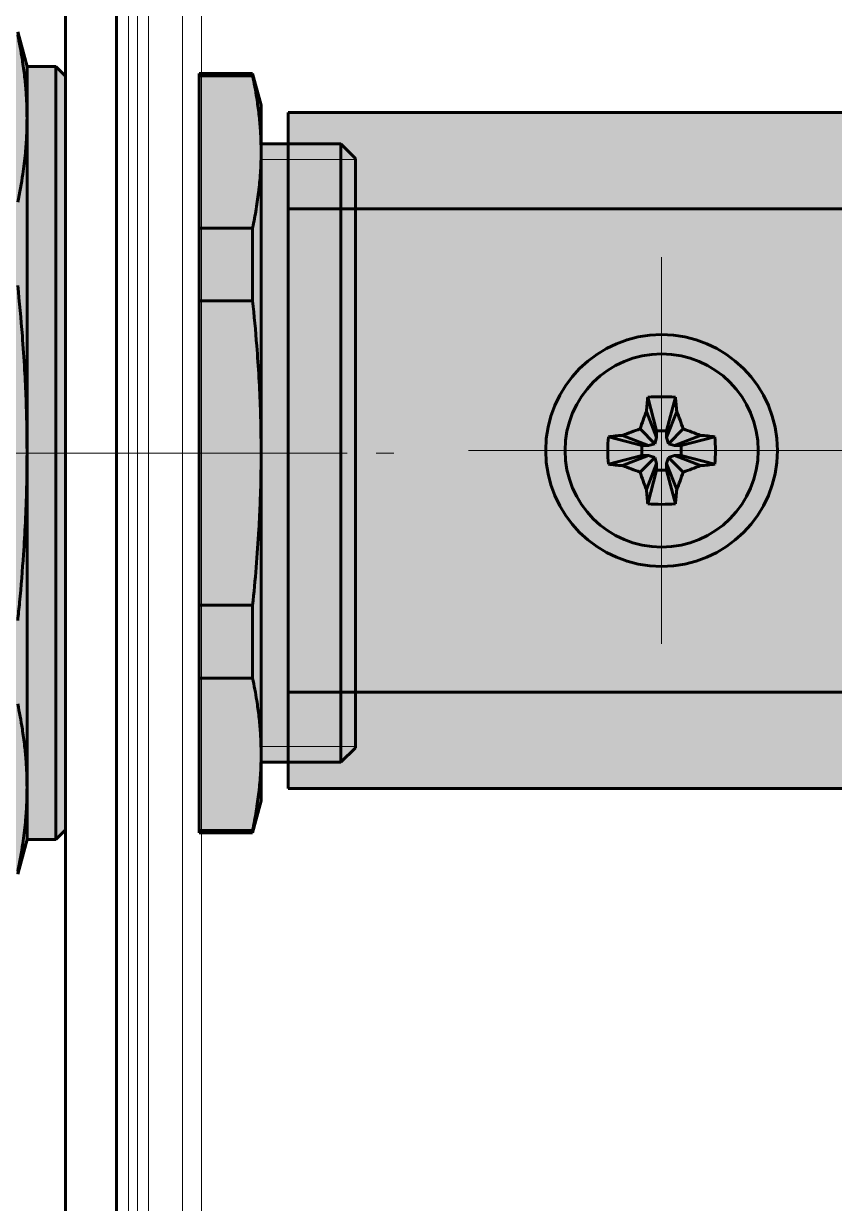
# Model space of a CAD drawing. Header units: millimetres. Extents: x -102 to 318, y -87 to 210.
# Drawn here: x 237.45 to 247.94, y 55.72 to 70.98 of the extents above; entities that cross this region are included whole.
import ezdxf

# ---------------------------------------------------------------- set-up
doc = ezdxf.new("R2010")
doc.units = ezdxf.units.MM
for name, pattern in [('K5LT_AXLED', [26.227272, 21.727272, -1.5, 1.5, -1.5]), ('K5LT_BASIC', [0]), ('K5LT_THIN', [0])]:
    doc.linetypes.add(name, pattern=pattern)
doc.layers.add('Системный слой', color=7, linetype='Continuous')

# ---------------------------------------------------------------- blocks, each defined once
blk = doc.blocks.new('VA.121209_withoutcapside')
at = {"layer": 'Системный слой', "color": 150, "linetype": 'K5LT_BASIC', "lineweight": 60, "true_color": 0x0080ff}
for p, q in [((-61.524, -51), (-61.524, 51)), ((-58.884, -39.95), (-58.884, 39.95))]:
    blk.add_line(p, q, dxfattribs=at)
at = {"layer": 'Системный слой', "color": 7, "linetype": 'K5LT_THIN', "lineweight": 18}
for p, q in [((-58.838, 39.95), (-58.838, -39.95)), ((-58.265, 39.95), (-58.265, -39.95)), ((-57.803, 39.95), (-57.803, -39.95)), ((-57.23, 39.95), (-57.23, -39.95)), ((-55.481, 39.95), (-55.481, -39.95)), ((-54.482, 39.458), (-54.482, -39.458))]:
    blk.add_line(p, q, dxfattribs=at)
blk = doc.blocks.new('DIN_VA.121209')
at = {"layer": 'Системный слой', "true_color": 0xffffff}
h = blk.add_hatch(color=7, dxfattribs=at)
h.paths.add_polyline_path([(50, 17.5), (-50, 17.5), (-50, 12.5), (50, 12.5)])
h.paths.add_polyline_path([(50, 12.5), (-50, 12.5), (-50, -12.5), (50, -12.5)])
h.paths.add_polyline_path([(50, -12.5), (-50, -12.5), (-50, -17.5), (50, -17.5)])
h = blk.add_hatch(color=7, dxfattribs=at)
h.paths.add_polyline_path([(-31.453, 2.017), (-31.38, 2.758), (-29.956, 2.758), (-29.884, 2.017), (-29.553, 1.115), (-28.651, 0.784), (-27.91, 0.712), (-27.91, -0.712), (-28.651, -0.784), (-29.553, -1.115), (-29.884, -2.017), (-29.956, -2.758), (-31.38, -2.758), (-31.453, -2.017), (-31.783, -1.115), (-32.685, -0.784), (-33.426, -0.712), (-33.455, 0), (-33.426, 0.712), (-32.685, 0.784), (-31.783, 1.115)])
h.paths.add_polyline_path([(-30.668, -6), (-27.698, -5.213), (-25.507, -3.06), (-24.669, -0.104), (-25.404, 2.88), (-27.52, 5.108), (-30.461, 5.996), (-33.456, 5.313), (-35.721, 3.236), (-36.66, 0.311), (-36.028, -2.696), (-33.991, -4.996), (-31.082, -5.986)])
h.paths.add_polyline_path([(-31.022, 0.354), (-31.343, 0.263), (-31.685, 0.263), (-31.685, -0.263), (-31.343, -0.263), (-31.022, -0.354), (-30.931, -0.675), (-30.931, -1.017), (-30.406, -1.017), (-30.406, -0.675), (-30.315, -0.354), (-29.993, -0.263), (-29.651, -0.263), (-29.651, 0.263), (-29.993, 0.263), (-30.315, 0.354), (-30.406, 0.675), (-30.406, 1.017), (-30.931, 1.017), (-30.931, 0.675)])
h.paths.add_polyline_path([(-30.931, 0.675), (-31.453, 2.017), (-31.783, 1.115), (-31.022, 0.354)])
h.paths.add_polyline_path([(-30.931, 1.017), (-31.38, 2.758), (-31.453, 2.017), (-30.931, 0.675)])
h.paths.add_polyline_path([(-31.38, 2.758), (-30.931, 1.017), (-30.406, 1.017), (-29.956, 2.758)])
h.paths.add_polyline_path([(-29.956, 2.758), (-30.406, 1.017), (-30.406, 0.675), (-29.884, 2.017)])
h.paths.add_polyline_path([(-29.884, 2.017), (-30.406, 0.675), (-30.315, 0.354), (-29.553, 1.115)])
h.paths.add_polyline_path([(-29.993, 0.263), (-28.651, 0.784), (-29.553, 1.115), (-30.315, 0.354)])
h.paths.add_polyline_path([(-28.651, 0.784), (-29.993, 0.263), (-29.651, 0.263), (-27.91, 0.712)])
h.paths.add_polyline_path([(-27.91, 0.712), (-29.651, 0.263), (-29.651, -0.263), (-27.91, -0.712)])
h.paths.add_polyline_path([(-27.91, -0.712), (-29.651, -0.263), (-29.993, -0.263), (-28.651, -0.784)])
h.paths.add_polyline_path([(-28.651, -0.784), (-29.993, -0.263), (-30.315, -0.354), (-29.553, -1.115)])
h.paths.add_polyline_path([(-29.553, -1.115), (-30.315, -0.354), (-30.406, -0.675), (-29.884, -2.017)])
h.paths.add_polyline_path([(-29.884, -2.017), (-30.406, -0.675), (-30.406, -1.017), (-29.956, -2.758)])
h.paths.add_polyline_path([(-29.956, -2.758), (-30.406, -1.017), (-30.931, -1.017), (-31.38, -2.758)])
h.paths.add_polyline_path([(-30.931, -0.675), (-31.453, -2.017), (-31.38, -2.758), (-30.931, -1.017)])
h.paths.add_polyline_path([(-31.783, -1.115), (-31.453, -2.017), (-30.931, -0.675), (-31.022, -0.354)])
h.paths.add_polyline_path([(-31.783, -1.115), (-31.022, -0.354), (-31.343, -0.263), (-32.685, -0.784)])
h.paths.add_polyline_path([(-32.685, -0.784), (-31.343, -0.263), (-31.685, -0.263), (-33.426, -0.712)])
h.paths.add_polyline_path([(-33.426, -0.712), (-31.685, -0.263), (-31.685, 0.263), (-33.426, 0.712), (-33.455, 0)])
h.paths.add_polyline_path([(-33.426, 0.712), (-31.685, 0.263), (-31.343, 0.263), (-32.685, 0.784)])
h.paths.add_polyline_path([(-32.685, 0.784), (-31.343, 0.263), (-31.022, 0.354), (-31.783, 1.115)])
at = {"layer": 'Системный слой', "color": 150, "linetype": 'K5LT_BASIC', "lineweight": 60, "true_color": 0x0080ff}
for p, q in [((-50, 17.5), (-50, -17.5)), ((50, 17.5), (-50, 17.5)), ((50, 12.5), (-50, 12.5)), ((-31.38, 2.758), (-30.931, 1.017)), ((-29.956, 2.758), (-30.406, 1.017)), ((-31.453, 2.017), (-30.931, 0.675)), ((-29.884, 2.017), (-30.406, 0.675)), ((-33.426, 0.712), (-31.685, 0.263)), ((-32.685, 0.784), (-31.343, 0.263)), ((-31.783, 1.115), (-31.022, 0.354)), ((-30.931, 0.675), (-31.022, 0.354)), ((-30.406, 1.017), (-30.931, 1.017)), ((-30.931, 1.017), (-30.931, 0.675)), ((-30.406, 0.675), (-30.406, 1.017)), ((-30.315, 0.354), (-30.406, 0.675)), ((-29.553, 1.115), (-30.315, 0.354)), ((-28.651, 0.784), (-29.993, 0.263)), ((-27.91, 0.712), (-29.651, 0.263)), ((-31.685, 0.263), (-31.685, -0.263)), ((-31.343, 0.263), (-31.685, 0.263)), ((-31.022, 0.354), (-31.343, 0.263)), ((-29.993, 0.263), (-30.315, 0.354)), ((-29.651, 0.263), (-29.993, 0.263)), ((-29.651, -0.263), (-29.651, 0.263)), ((-33.426, -0.712), (-31.685, -0.263)), ((-32.685, -0.784), (-31.343, -0.263)), ((-31.783, -1.115), (-31.022, -0.354)), ((-31.685, -0.263), (-31.343, -0.263)), ((-31.343, -0.263), (-31.022, -0.354)), ((-31.022, -0.354), (-30.931, -0.675)), ((-30.406, -0.675), (-30.315, -0.354)), ((-30.315, -0.354), (-29.993, -0.263)), ((-29.553, -1.115), (-30.315, -0.354)), ((-29.993, -0.263), (-29.651, -0.263)), ((-28.651, -0.784), (-29.993, -0.263)), ((-27.91, -0.712), (-29.651, -0.263)), ((-31.453, -2.017), (-30.931, -0.675)), ((-31.38, -2.758), (-30.931, -1.017)), ((-30.931, -0.675), (-30.931, -1.017)), ((-30.931, -1.017), (-30.406, -1.017)), ((-30.406, -1.017), (-30.406, -0.675)), ((-29.884, -2.017), (-30.406, -0.675)), ((-29.956, -2.758), (-30.406, -1.017)), ((50, -12.5), (-50, -12.5)), ((50, -17.5), (-50, -17.5))]:
    blk.add_line(p, q, dxfattribs=at)
at = {"layer": 'Системный слой', "color": 30, "linetype": 'K5LT_AXLED', "lineweight": 18, "true_color": 0xff8000}
for q in [(-30.668, 10), (-40.668, 0), (-20.668, 0), (-30.668, -10)]:
    blk.add_line((-30.668, 0), q, dxfattribs=at)
at = {"layer": 'Системный слой', "color": 150, "linetype": 'K5LT_BASIC', "lineweight": 60, "true_color": 0x0080ff}
for radius in [6, 5]:
    blk.add_circle((-30.668, 0), radius, dxfattribs=at)
for centre, major_axis, ratio, start_param, end_param in [((-30.534, 0), (0, -5.237), 0.190027, 4.157813, 4.31707), ((-30.668, -0.345), (-5.221, 0), 0.599811, 4.575584, 4.849194), ((-30.802, 0), (0, 5.237), 0.190027, -1.175477, -1.01622), ((-30.467, -0.057), (-1.427, -5.036), 0.306406, 4.376237, 4.564959), ((-30.87, -0.057), (-1.427, 5.036), 0.306406, -1.423366, -1.234644), ((-30.323, 0), (0, -5.221), 0.599811, 4.575584, 4.712389), ((-30.668, -0.134), (-5.237, 0), 0.190027, -1.175477, -1.01622), ((-30.611, -0.202), (-5.036, -1.427), 0.306406, -1.423366, -1.234644), ((-30.725, -0.202), (-5.036, 1.427), 0.306406, 4.376237, 4.564959), ((-30.668, -0.134), (-5.237, 0), 0.190027, 4.157813, 4.31707), ((-31.013, 0), (0, 5.221), 0.599811, 4.575584, 4.849194), ((-30.323, 0), (0, -5.221), 0.599811, 4.712389, 4.849194), ((-30.668, 0.134), (5.237, 0), 0.190027, 4.157813, 4.31707), ((-30.611, 0.202), (5.036, -1.427), 0.306406, 4.376237, 4.564959), ((-30.467, 0.057), (1.427, -5.036), 0.306406, -1.423366, -1.234644), ((-30.87, 0.057), (1.427, 5.036), 0.306406, 4.376237, 4.564959), ((-30.725, 0.202), (5.036, 1.427), 0.306406, -1.423366, -1.234644), ((-30.668, 0.134), (5.237, 0), 0.190027, -1.175477, -1.01622), ((-30.534, 0), (0, -5.237), 0.190027, -1.175477, -1.01622), ((-30.802, 0), (0, 5.237), 0.190027, 4.157813, 4.31707), ((-30.668, 0.345), (5.221, 0), 0.599811, 4.575584, 4.849194)]:
    blk.add_ellipse(centre, major_axis=major_axis, ratio=ratio, start_param=start_param, end_param=end_param, dxfattribs=at)
blk = doc.blocks.new('VZ-B32_withcap')
at = {"true_color": 0xffffff}
for points in [[(19.65, 9.678), (18, 10.12), (16, 10.12), (16, 14.25), (15.25, 15), (-15.25, 15), (-16, 14.25), (-16, 10.115), (-18, 10.12), (-19.65, 9.678), (-19.65, 6.92), (19.65, 6.92)], [(20, -20), (20, -8), (21.8, -7.518), (21.8, -2.482), (20, -2), (20, -0.5), (19.5, 0), (-19.5, 0), (-20, -0.5), (-20, -2), (-21.8, -2.482), (-21.8, -7.518), (-20, -8), (-20, -20), (-18.5, -20), (-18.5, -27.925), (-17.599, -28.825), (-20, -28.825), (-21.8, -29.307), (-21.8, -32.343), (-20, -32.825), (20, -32.825), (21.8, -32.343), (21.8, -29.307), (20, -28.825), (17.6, -28.825), (18.5, -27.925), (18.5, -20)]]:
    blk.add_hatch(color=7, dxfattribs=at).paths.add_polyline_path(points)
at = {"color": 30, "linetype": 'K5LT_AXLED', "lineweight": 18, "true_color": 0xff8000}
blk.add_line((0, -85.825), (0, 17), dxfattribs=at)
at = {"color": 150, "linetype": 'K5LT_BASIC', "lineweight": 60, "true_color": 0x0080ff}
for p, q in [((-16.001, 14.25), (-15.251, 15)), ((15.249, 15), (-15.251, 15)), ((15.999, 14.25), (15.249, 15)), ((15.999, 14.25), (-16.001, 14.25)), ((-16.001, 10.115), (-16.001, 14.25)), ((15.999, 10.115), (15.999, 14.25)), ((-19.651, 9.678), (-18.001, 10.12)), ((-15.589, 10.12), (-18.001, 10.12)), ((-0.001, 10.12), (-15.589, 10.12)), ((15.588, 10.12), (-0.001, 10.12)), ((17.999, 10.12), (15.588, 10.12)), ((19.649, 9.678), (17.999, 10.12)), ((-19.651, 6.92), (-19.651, 9.678)), ((-19.53, 9.678), (-19.651, 9.678)), ((-19.53, 6.92), (-19.53, 9.678)), ((-11.648, 6.92), (-11.648, 9.678)), ((-7.883, 9.678), (-11.648, 9.678)), ((-7.883, 6.92), (-7.883, 9.678)), ((7.881, 6.92), (7.881, 9.678)), ((11.647, 9.678), (7.881, 9.678)), ((11.647, 6.92), (11.647, 9.678)), ((19.529, 6.92), (19.529, 9.678)), ((19.649, 9.678), (19.529, 9.678)), ((19.649, 6.92), (19.649, 9.678)), ((-19.53, 6.92), (-19.651, 6.92)), ((-11.648, 6.92), (-19.53, 6.92)), ((-7.883, 6.92), (-11.648, 6.92)), ((7.881, 6.92), (-7.883, 6.92)), ((11.647, 6.92), (7.881, 6.92)), ((19.529, 6.92), (11.647, 6.92)), ((19.649, 6.92), (19.529, 6.92)), ((-20.001, -0.5), (-19.501, 0)), ((-19.501, 0), (19.499, 0)), ((19.999, -0.5), (19.499, 0)), ((-20.001, -0.5), (-20.001, -2)), ((-20.001, -0.5), (19.999, -0.5)), ((19.999, -0.5), (19.999, -2)), ((-21.801, -2.482), (-20.001, -2)), ((-17.321, -2), (-20.001, -2)), ((-0.001, -2), (-17.321, -2)), ((17.32, -2), (-0.001, -2)), ((19.999, -2), (17.32, -2)), ((21.799, -2.482), (19.999, -2))]:
    blk.add_line(p, q, dxfattribs=at)
at = {"color": 7, "linetype": 'K5LT_THIN', "lineweight": 18}
for p, q in [((-15.189, 15), (-15.189, 14.25)), ((15.187, 15), (15.187, 14.25)), ((-15.189, 10.115), (-15.189, 14.25)), ((15.187, 10.115), (15.187, 14.25))]:
    blk.add_line(p, q, dxfattribs=at)
at = {"color": 150, "linetype": 'K5LT_BASIC', "lineweight": 60, "true_color": 0x0080ff}
for points, knots in [([(-19.53, 9.678), (-19.143, 9.761), (-18.48, 9.886), (-17.54, 10.014), (-16.72, 10.088), (-16.07, 10.116), (-15.695, 10.12), (-15.589, 10.12)], [0, 0, 0, 0, 2.376278, 4.04526, 5.709004, 7.352072, 8, 8, 8, 8]), ([(-15.589, 10.12), (-15.262, 10.12), (-14.77, 10.105), (-14.112, 10.058), (-13.453, 9.991), (-12.631, 9.874), (-11.976, 9.748), (-11.648, 9.678)], [0, 0, 0, 0, 1.986954, 2.991874, 3.998543, 6.001525, 8, 8, 8, 8]), ([(-7.883, 9.678), (-7.108, 9.761), (-5.782, 9.886), (-3.902, 10.014), (-2.263, 10.088), (-0.963, 10.116), (-0.213, 10.12), (-0.001, 10.12)], [0, 0, 0, 0, 2.376278, 4.04526, 5.709004, 7.352072, 8, 8, 8, 8]), ([(-0.001, 10.12), (0.654, 10.12), (1.639, 10.105), (2.953, 10.058), (4.272, 9.991), (5.915, 9.874), (7.227, 9.748), (7.881, 9.678)], [0, 0, 0, 0, 1.986954, 2.991874, 3.998543, 6.001525, 8, 8, 8, 8]), ([(11.647, 9.678), (12.034, 9.761), (12.697, 9.886), (13.637, 10.014), (14.457, 10.088), (15.107, 10.116), (15.482, 10.12), (15.588, 10.12)], [0, 0, 0, 0, 2.376278, 4.04526, 5.709004, 7.352072, 8, 8, 8, 8]), ([(15.588, 10.12), (15.915, 10.12), (16.407, 10.105), (17.065, 10.058), (17.724, 9.991), (18.546, 9.874), (19.201, 9.748), (19.529, 9.678)], [0, 0, 0, 0, 1.986954, 2.991874, 3.998543, 6.001525, 8, 8, 8, 8]), ([(-21.658, -2.482), (-21.227, -2.39), (-20.5, -2.255), (-19.516, -2.122), (-18.701, -2.045), (-17.982, -2.007), (-17.52, -2), (-17.321, -2)], [0, 0, 0, 0, 2.40543, 4.023924, 5.43573, 6.897013, 8, 8, 8, 8]), ([(-17.321, -2), (-17.02, -2), (-16.423, -2.014), (-15.462, -2.083), (-14.317, -2.224), (-13.468, -2.379), (-12.984, -2.482)], [0, 0, 0, 0, 1.452167, 2.881664, 4.647628, 7, 7, 7, 7]), ([(-8.675, -2.482), (-7.811, -2.39), (-6.359, -2.255), (-4.389, -2.122), (-2.761, -2.045), (-1.322, -2.007), (-0.398, -2), (-0.001, -2)], [0, 0, 0, 0, 2.40543, 4.023924, 5.43573, 6.897013, 8, 8, 8, 8]), ([(-0.001, -2), (0.601, -2), (1.795, -2.014), (3.543, -2.077), (5.515, -2.191), (7.213, -2.332), (8.356, -2.448), (8.673, -2.482)], [0, 0, 0, 0, 1.65962, 3.293331, 4.829431, 7.118353, 8, 8, 8, 8]), ([(12.983, -2.482), (13.414, -2.39), (14.141, -2.255), (15.126, -2.122), (15.94, -2.045), (16.659, -2.007), (17.121, -2), (17.32, -2)], [0, 0, 0, 0, 2.40543, 4.023924, 5.43573, 6.897013, 8, 8, 8, 8]), ([(17.32, -2), (17.621, -2), (18.218, -2.014), (19.179, -2.083), (20.324, -2.224), (21.173, -2.379), (21.657, -2.482)], [0, 0, 0, 0, 1.452167, 2.881664, 4.647628, 7, 7, 7, 7])]:
    blk.add_open_spline(points, degree=3, knots=knots, dxfattribs=at)

msp = doc.modelspace()

# ---------------------------------------------------------------- block references
at = {"xscale": 0.25, "yscale": 0.25, "zscale": 0.25}
for name in ['VA.121209_withoutcapside', 'DIN_VA.121209']:
    msp.add_blockref(name, (253.371, 65.459), dxfattribs=at)
at = {"xscale": 0.25, "yscale": 0.25, "zscale": 0.25, "rotation": -90.00000000000001}
msp.add_blockref('VZ-B32_withcap', (237.99, 65.426), dxfattribs=at)

doc.saveas('drawing.dxf')
